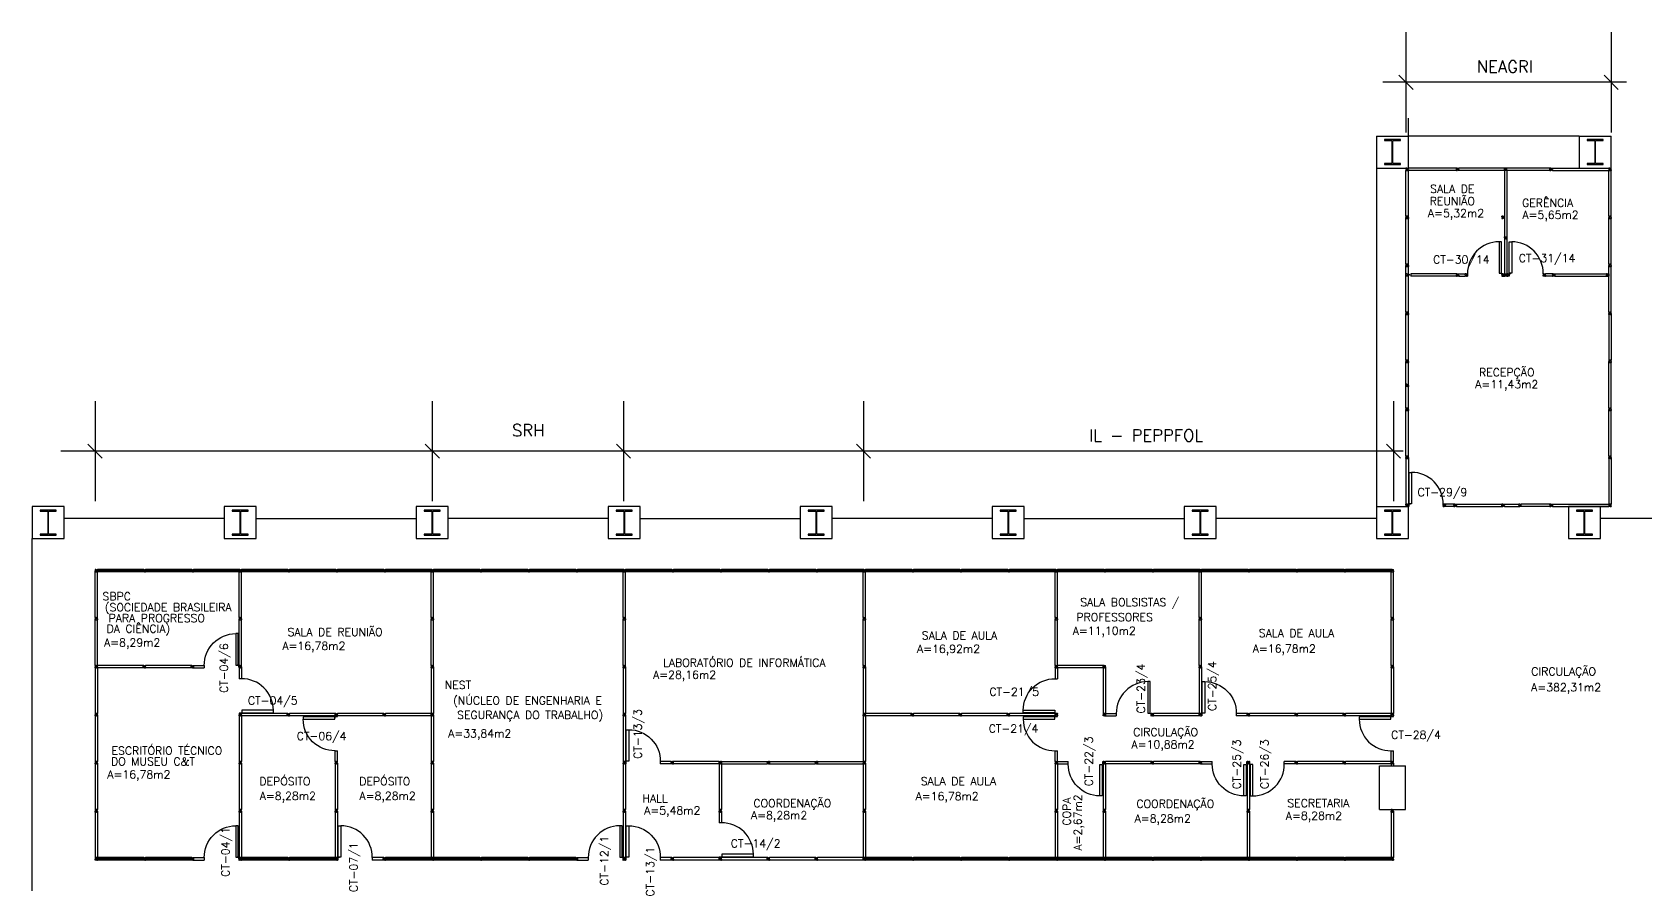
# Model space of a CAD drawing. Extents: x -34 to 79, y -30 to 41.
# Drawn here: x -33.97 to 6.37, y 19.79 to 41.16 of the extents above; entities that cross this region are included whole.
import ezdxf
from ezdxf.enums import TextEntityAlignment as Align

# ---------------------------------------------------------------- set-up
doc = ezdxf.new("R2010")
doc.units = 0
doc.header["$MEASUREMENT"] = 0
doc.layers.get('0').update_dxf_attribs({"color": 2, "linetype": 'CONTINUOUS'})
for name, color, linetype in [('2', 2, 'CONTINUOUS'), ('AREA', 2, 'CONTINUOUS'), ('DIV', 2, 'CONTINUOUS'), ('ENDEREÇO', 2, 'CONTINUOUS'), ('ESTR', 2, 'CONTINUOUS'), ('PROJ', 1, 'CONTINUOUS'), ('TEXTO', 2, 'CONTINUOUS')]:
    doc.layers.add(name, color=color, linetype=linetype)
doc.styles.add('UNB-100', font='simplex.shx', dxfattribs={"height": 0.2})

# ---------------------------------------------------------------- blocks, each defined once
blk = doc.blocks.new('DIV12')
for p, q in [((-0.0051, 0), (0.0051, 0)), ((0, -0.0051), (0, 0.0051)), ((0.0205, -0.004), (0.0205, 0.004)), ((0.0215, -0.004), (0.0215, 0.004)), ((0.0225, 0.006), (0.029, 0.006)), ((0.0225, 0.005), (0.028, 0.005)), ((0.029, 0.004), (0.029, -0.004)), ((0.03, 0.03), (0.03, -0.03)), ((0.03, 0.03), (1.17, 0.03)), ((0.03, 0.009), (0.03, 0.027)), ((0.03, 0.005), (0.03, -0.005)), ((1.17, 0.03), (1.17, -0.03)), ((1.17, 0.005), (1.17, -0.005)), ((1.1775, 0.006), (1.171, 0.006)), ((1.171, 0.004), (1.171, -0.004)), ((1.1775, 0.005), (1.172, 0.005)), ((1.1785, -0.004), (1.1785, 0.004)), ((1.1795, -0.004), (1.1795, 0.004)), ((1.2051, 0), (1.1949, 0)), ((1.1949, 0), (1.2051, 0)), ((1.2, -0.0051), (1.2, 0.0051)), ((0.0225, -0.005), (0.028, -0.005)), ((0.0225, -0.006), (0.029, -0.006)), ((0.03, -0.009), (0.03, -0.027)), ((0.03, -0.03), (0.03, -0.009)), ((0.03, -0.03), (1.17, -0.03)), ((1.1775, -0.006), (1.171, -0.006)), ((1.1775, -0.005), (1.172, -0.005))]:
    blk.add_line(p, q)
for centre, radius, start, end in [((0.0225, 0.004), 0.002, 90, 180), ((0.0225, 0.004), 0.001, 90, 180), ((0.028, 0.004), 0.001, 0, 90), ((0.029, 0.005), 0.001, 0, 90), ((1.171, 0.005), 0.001, 90, 180), ((1.172, 0.004), 0.001, 90, 180), ((1.1775, 0.004), 0.002, 360, 90), ((1.1775, 0.004), 0.001, 0, 90), ((0.0225, -0.004), 0.002, 180, 270), ((0.0225, -0.004), 0.001, 180, 270), ((0.028, -0.004), 0.001, 270, 0), ((0.029, -0.005), 0.001, 270, 0), ((1.171, -0.005), 0.001, 180, 270), ((1.172, -0.004), 0.001, 180, 270), ((1.1775, -0.004), 0.002, 270, 360), ((1.1775, -0.004), 0.001, 270, 0)]:
    blk.add_arc(centre, radius, start, end)
blk = doc.blocks.new('MTT')
for p, q in [((-0.008, 0.03), (-0.03, 0.03)), ((-0.03, 0.006), (-0.03, 0.03)), ((-0.0205, 0.006), (-0.03, 0.006)), ((-0.0205, 0.006), (-0.0205, -0.006)), ((-0.008, 0.02), (-0.008, 0.03)), ((0.008, 0.02), (-0.008, 0.02)), ((0.0051, 0), (-0.0051, 0)), ((0, 0.0051), (0, -0.0051)), ((0.008, 0.03), (0.008, 0.02)), ((0.008, 0.03), (0.03, 0.03)), ((0.0205, 0.006), (0.0205, -0.006)), ((0.0205, 0.006), (0.03, 0.006)), ((0.03, 0.03), (0.03, 0.006)), ((-0.03, -0.006), (-0.03, -0.03)), ((-0.0205, -0.006), (-0.03, -0.006)), ((-0.008, -0.03), (-0.03, -0.03)), ((0.008, -0.02), (-0.008, -0.02)), ((-0.008, -0.03), (-0.008, -0.02)), ((0.008, -0.03), (0.008, -0.02)), ((0.008, -0.03), (0.03, -0.03)), ((0.0205, -0.006), (0.03, -0.006)), ((0.03, -0.03), (0.03, -0.006))]:
    blk.add_line(p, q)
blk = doc.blocks.new('PD12')
for p, q in [((-0.05, 0.827), (-0.113, 0.827)), ((-0.113, 0.827), (-0.113, 0.04)), ((-0.05, 0.04), (-0.05, 0.827)), ((-1.205, 0), (-1.195, 0)), ((-1.2, -0.005), (-1.2, 0.005)), ((-1.17, 0.03), (-1.17, -0.03)), ((-1.17, 0.03), (-0.9, 0.03)), ((-1.17, 0.009), (-1.17, 0.027)), ((-0.9, 0.03), (-0.9, -0.03)), ((-0.113, 0.04), (-0.05, 0.04)), ((-0.04, 0.03), (-0.04, -0.03)), ((-0.04, 0.03), (-0.03, 0.03)), ((-0.03, 0.03), (-0.03, -0.03)), ((0.005, 0), (-0.005, 0)), ((-0.005, 0), (0.005, 0)), ((0, -0.005), (0, 0.005)), ((-1.17, -0.009), (-1.17, -0.027)), ((-1.17, -0.03), (-1.17, -0.009)), ((-1.17, -0.03), (-0.9, -0.03)), ((-0.04, -0.03), (-0.03, -0.03))]:
    blk.add_line(p, q)
blk.add_arc((-0.113, 0.04), 0.787, 90, 180.7004)
blk = doc.blocks.new('PE12')
for p, q in [((0.05, 0.827), (0.113, 0.827)), ((0.05, 0.04), (0.05, 0.827)), ((0.113, 0.827), (0.113, 0.04)), ((0.005, 0), (-0.005, 0)), ((-0.005, 0), (0.005, 0)), ((0, -0.005), (0, 0.005)), ((0.02, -0.004), (0.02, 0.004)), ((0.021, -0.004), (0.021, 0.004)), ((0.022, 0.006), (0.029, 0.006)), ((0.022, 0.005), (0.028, 0.005)), ((0.029, 0.004), (0.029, -0.004)), ((0.04, 0.03), (0.03, 0.03)), ((0.03, 0.03), (0.03, -0.03)), ((0.03, 0.005), (0.03, -0.005)), ((0.04, 0.035), (0.04, 0.009)), ((0.04, 0.03), (0.04, -0.03)), ((0.04, 0), (0.042, 0)), ((0.042, 0.031), (0.042, 0)), ((0.045, 0.04), (0.071, 0.04)), ((0.048, 0.038), (0.081, 0.038)), ((0.113, 0.04), (0.05, 0.04)), ((0.081, 0.04), (0.081, 0.038)), ((0.9, 0.03), (0.9, -0.03)), ((1.17, 0.03), (0.9, 0.03)), ((1.17, 0.03), (1.17, -0.03)), ((1.17, 0.009), (1.17, 0.027)), ((1.17, 0.005), (1.17, -0.005)), ((1.178, 0.006), (1.171, 0.006)), ((1.171, 0.004), (1.171, -0.004)), ((1.178, 0.005), (1.172, 0.005)), ((1.179, -0.004), (1.179, 0.004)), ((1.18, -0.004), (1.18, 0.004)), ((1.205, 0), (1.195, 0)), ((1.2, -0.005), (1.2, 0.005)), ((0.022, -0.005), (0.028, -0.005)), ((0.022, -0.006), (0.029, -0.006)), ((0.04, -0.03), (0.03, -0.03)), ((1.17, -0.03), (0.9, -0.03)), ((1.17, -0.03), (1.17, -0.009)), ((1.17, -0.009), (1.17, -0.027)), ((1.178, -0.006), (1.171, -0.006)), ((1.178, -0.005), (1.172, -0.005))]:
    blk.add_line(p, q)
blk.add_circle((0.045, 0.035), 0.00461)
for centre, radius, start, end in [((0.113, 0.04), 0.787, 359.2996, 90), ((0.022, 0.004), 0.002, 90, 180), ((0.022, 0.004), 0.001, 90, 180), ((0.028, 0.004), 0.001, 0, 90), ((0.029, 0.005), 0.001, 0, 90), ((1.171, 0.005), 0.001, 90, 180), ((1.172, 0.004), 0.001, 90, 180), ((1.178, 0.004), 0.002, 360, 90), ((1.178, 0.004), 0.001, 0, 90), ((0.022, -0.004), 0.002, 180, 270), ((0.022, -0.004), 0.001, 180, 270), ((0.028, -0.004), 0.001, 270, 0), ((0.029, -0.005), 0.001, 270, 0), ((1.171, -0.005), 0.001, 180, 270), ((1.172, -0.004), 0.001, 180, 270), ((1.178, -0.004), 0.002, 270, 360), ((1.178, -0.004), 0.001, 270, 0)]:
    blk.add_arc(centre, radius, start, end)

msp = doc.modelspace()

# ---------------------------------------------------------------- linework, layer by layer
at = {"linetype": 'ByBlock'}
for p, q in [((5.89, 39.912), (-0.206, 39.912)), ((0.301, 30.699), (-33.255, 30.699))]:
    msp.add_line(p, q, dxfattribs=at)
for p, q in [((1.634, 37.77), (0.434, 37.77)), ((1.634, 37.71), (0.434, 37.71)), ((1.634, 37.71), (1.634, 37.77)), ((1.634, 37.77), (1.634, 37.749)), ((1.634, 37.749), (1.634, 37.767)), ((1.634, 37.735), (1.634, 37.745)), ((1.634, 37.731), (1.634, 37.713)), ((1.642, 37.746), (1.635, 37.746)), ((1.635, 37.736), (1.635, 37.744)), ((1.642, 37.734), (1.635, 37.734)), ((1.642, 37.745), (1.636, 37.745)), ((1.642, 37.735), (1.636, 37.735)), ((1.643, 37.744), (1.643, 37.736)), ((1.644, 37.744), (1.644, 37.736)), ((1.669, 37.74), (1.659, 37.74)), ((1.659, 37.74), (1.669, 37.74)), ((1.669, 37.74), (1.659, 37.74)), ((1.664, 37.745), (1.664, 37.735)), ((1.664, 37.745), (1.664, 37.735)), ((1.685, 37.744), (1.685, 37.736)), ((1.686, 37.744), (1.686, 37.736)), ((1.687, 37.746), (1.693, 37.746)), ((1.687, 37.745), (1.692, 37.745)), ((1.687, 37.735), (1.692, 37.735)), ((1.687, 37.734), (1.693, 37.734)), ((1.693, 37.736), (1.693, 37.744)), ((1.694, 37.71), (1.694, 37.77)), ((2.834, 37.77), (1.694, 37.77)), ((1.694, 37.735), (1.694, 37.745)), ((2.834, 37.71), (1.694, 37.71)), ((2.834, 37.71), (2.834, 37.77)), ((2.834, 37.77), (2.834, 37.749)), ((2.834, 37.71), (2.834, 37.77)), ((3.974, 37.77), (2.834, 37.77)), ((2.834, 37.749), (2.834, 37.767)), ((2.834, 37.735), (2.834, 37.745)), ((2.834, 37.735), (2.834, 37.745)), ((2.834, 37.731), (2.834, 37.713)), ((3.974, 37.71), (2.834, 37.71)), ((2.842, 37.746), (2.835, 37.746)), ((2.835, 37.736), (2.835, 37.744)), ((2.842, 37.734), (2.835, 37.734)), ((2.842, 37.745), (2.836, 37.745)), ((2.842, 37.735), (2.836, 37.735)), ((2.843, 37.744), (2.843, 37.736)), ((2.844, 37.744), (2.844, 37.736)), ((2.869, 37.74), (2.859, 37.74)), ((2.864, 37.745), (2.864, 37.735)), ((3.974, 37.71), (3.974, 37.77)), ((3.974, 37.77), (3.974, 37.749)), ((3.974, 37.749), (3.974, 37.767)), ((3.974, 37.735), (3.974, 37.745)), ((3.974, 37.731), (3.974, 37.713)), ((3.982, 37.746), (3.975, 37.746)), ((3.975, 37.736), (3.975, 37.744)), ((3.982, 37.734), (3.975, 37.734)), ((3.982, 37.745), (3.976, 37.745)), ((3.982, 37.735), (3.976, 37.735)), ((3.983, 37.744), (3.983, 37.736)), ((3.984, 37.744), (3.984, 37.736)), ((4.009, 37.74), (3.999, 37.74)), ((4.004, 37.745), (4.004, 37.735)), ((4.034, 37.77), (5.444, 37.77)), ((4.034, 37.71), (5.444, 37.71)), ((5.444, 37.77), (5.444, 37.71)), ((5.444, 37.745), (5.444, 37.735)), ((5.452, 37.746), (5.445, 37.746)), ((5.445, 37.744), (5.445, 37.736)), ((5.452, 37.734), (5.445, 37.734)), ((5.452, 37.745), (5.446, 37.745)), ((5.452, 37.735), (5.446, 37.735)), ((5.453, 37.736), (5.453, 37.744)), ((5.454, 37.736), (5.454, 37.744)), ((5.479, 37.74), (5.469, 37.74)), ((5.469, 37.74), (5.479, 37.74)), ((5.474, 37.735), (5.474, 37.745)), ((4.059, 35.1), (4.069, 35.1)), ((4.064, 35.095), (4.064, 35.105)), ((4.085, 35.096), (4.085, 35.104)), ((4.086, 35.096), (4.086, 35.104)), ((4.087, 35.106), (4.093, 35.106)), ((4.087, 35.105), (4.092, 35.105)), ((4.087, 35.095), (4.092, 35.095)), ((4.087, 35.094), (4.093, 35.094)), ((4.093, 35.104), (4.093, 35.096)), ((4.094, 35.13), (4.094, 35.07)), ((4.094, 35.13), (5.444, 35.13)), ((4.094, 35.109), (4.094, 35.127)), ((4.094, 35.105), (4.094, 35.095)), ((4.094, 35.091), (4.094, 35.073)), ((4.094, 35.07), (4.094, 35.091)), ((5.444, 35.13), (5.444, 35.07)), ((5.444, 35.105), (5.444, 35.095)), ((4.094, 35.07), (5.444, 35.07)), ((0.374, 29.31), (0.398, 29.31)), ((0.398, 29.32), (0.398, 29.31)), ((0.41, 29.32), (0.398, 29.32)), ((0.41, 29.32), (0.41, 29.31)), ((0.434, 29.31), (0.41, 29.31)), ((3.999, 29.34), (4.009, 29.34)), ((4.004, 29.335), (4.004, 29.345)), ((4.025, 29.336), (4.025, 29.344)), ((4.026, 29.336), (4.026, 29.344)), ((4.027, 29.346), (4.033, 29.346)), ((4.027, 29.345), (4.032, 29.345)), ((4.027, 29.335), (4.032, 29.335)), ((4.027, 29.334), (4.033, 29.334)), ((4.033, 29.344), (4.033, 29.336)), ((4.034, 29.37), (4.034, 29.31)), ((4.034, 29.37), (5.444, 29.37)), ((4.034, 29.349), (4.034, 29.367)), ((4.034, 29.345), (4.034, 29.335)), ((4.034, 29.331), (4.034, 29.313)), ((4.034, 29.31), (4.034, 29.331)), ((4.034, 29.31), (5.444, 29.31))]:
    msp.add_line(p, q)
for centre, radius, start, end in [((1.635, 37.745), 0.001, 90, 180), ((1.635, 37.735), 0.001, 180, 270), ((1.636, 37.744), 0.001, 90, 180), ((1.636, 37.736), 0.001, 180, 270), ((1.642, 37.744), 0.002, 0, 90), ((1.642, 37.744), 0.001, 0, 90), ((1.642, 37.736), 0.001, 270, 0), ((1.642, 37.736), 0.002, 270, 0), ((1.687, 37.744), 0.002, 90, 180), ((1.687, 37.736), 0.002, 180, 270), ((1.687, 37.744), 0.001, 90, 180), ((1.687, 37.736), 0.001, 180, 270), ((1.692, 37.744), 0.001, 360, 90), ((1.692, 37.736), 0.001, 270, 360), ((1.693, 37.745), 0.001, 360, 90), ((1.693, 37.735), 0.001, 270, 360), ((2.835, 37.745), 0.001, 90, 180), ((2.835, 37.735), 0.001, 180, 270), ((2.836, 37.744), 0.001, 90, 180), ((2.836, 37.736), 0.001, 180, 270), ((2.842, 37.744), 0.002, 0, 90), ((2.842, 37.744), 0.001, 0, 90), ((2.842, 37.736), 0.001, 270, 0), ((2.842, 37.736), 0.002, 270, 0), ((3.975, 37.745), 0.001, 90, 180), ((3.975, 37.735), 0.001, 180, 270), ((3.976, 37.744), 0.001, 90, 180), ((3.976, 37.736), 0.001, 180, 270), ((3.982, 37.744), 0.002, 0, 90), ((3.982, 37.744), 0.001, 0, 90), ((3.982, 37.736), 0.001, 270, 0), ((3.982, 37.736), 0.002, 270, 0), ((5.445, 37.745), 0.001, 90, 180), ((5.445, 37.735), 0.001, 180, 270), ((5.446, 37.744), 0.001, 90, 180), ((5.446, 37.736), 0.001, 180, 270), ((5.452, 37.744), 0.002, 360, 90), ((5.452, 37.744), 0.001, 0, 90), ((5.452, 37.736), 0.002, 270, 360), ((5.452, 37.736), 0.001, 270, 0), ((4.087, 35.104), 0.002, 90, 180), ((4.087, 35.096), 0.002, 180, 270), ((4.087, 35.104), 0.001, 90, 180), ((4.087, 35.096), 0.001, 180, 270), ((4.092, 35.104), 0.001, 0, 90), ((4.092, 35.096), 0.001, 270, 0), ((4.093, 35.105), 0.001, 0, 90), ((4.093, 35.095), 0.001, 270, 0), ((4.027, 29.344), 0.002, 90, 180), ((4.027, 29.336), 0.002, 180, 270), ((4.027, 29.344), 0.001, 90, 180), ((4.027, 29.336), 0.001, 180, 270), ((4.032, 29.344), 0.001, 0, 90), ((4.032, 29.336), 0.001, 270, 0), ((4.033, 29.345), 0.001, 0, 90), ((4.033, 29.335), 0.001, 270, 0)]:
    msp.add_arc(centre, radius, start, end)
at = {"layer": '2'}
for p, q in [((0.434, 37.77), (0.434, 39.015)), ((-32.336, 27.72), (-31.196, 27.72)), ((-32.336, 27.7), (-31.196, 27.7)), ((-31.136, 27.72), (-29.996, 27.72)), ((-31.136, 27.7), (-29.996, 27.7)), ((-29.936, 27.72), (-28.796, 27.72)), ((-29.936, 27.7), (-28.796, 27.7)), ((-28.736, 27.72), (-27.596, 27.72)), ((-28.736, 27.7), (-27.596, 27.7)), ((-27.536, 27.72), (-26.396, 27.72)), ((-27.536, 27.7), (-26.396, 27.7)), ((-26.336, 27.72), (-25.196, 27.72)), ((-26.336, 27.7), (-25.196, 27.7)), ((-25.136, 27.72), (-23.996, 27.72)), ((-25.136, 27.7), (-23.996, 27.7)), ((-23.936, 27.72), (-22.796, 27.72)), ((-23.936, 27.7), (-22.796, 27.7)), ((-22.736, 27.72), (-21.596, 27.72)), ((-22.736, 27.7), (-21.596, 27.7)), ((-21.536, 27.72), (-20.396, 27.72)), ((-21.536, 27.7), (-20.396, 27.7)), ((-20.336, 27.72), (-19.196, 27.72)), ((-20.336, 27.7), (-19.196, 27.7)), ((-19.136, 27.72), (-17.996, 27.72)), ((-19.136, 27.72), (-17.996, 27.72)), ((-19.136, 27.7), (-17.996, 27.7)), ((-19.136, 27.7), (-17.996, 27.7)), ((-17.936, 27.72), (-16.796, 27.72)), ((-17.936, 27.72), (-16.796, 27.72)), ((-17.936, 27.7), (-16.796, 27.7)), ((-17.936, 27.7), (-16.796, 27.7)), ((-16.736, 27.72), (-15.596, 27.72)), ((-16.736, 27.72), (-15.596, 27.72)), ((-16.736, 27.7), (-15.596, 27.7)), ((-16.736, 27.7), (-15.596, 27.7)), ((-15.536, 27.72), (-14.396, 27.72)), ((-15.536, 27.72), (-14.396, 27.72)), ((-15.536, 27.7), (-14.396, 27.7)), ((-15.536, 27.7), (-14.396, 27.7)), ((-14.336, 27.72), (-13.196, 27.72)), ((-14.336, 27.72), (-13.196, 27.72)), ((-14.336, 27.7), (-13.196, 27.7)), ((-14.336, 27.7), (-13.196, 27.7)), ((-13.136, 27.72), (-11.996, 27.72)), ((-13.136, 27.7), (-11.996, 27.7)), ((-11.936, 27.72), (-10.796, 27.72)), ((-11.936, 27.7), (-10.796, 27.7)), ((-10.736, 27.72), (-9.596, 27.72)), ((-10.736, 27.7), (-9.596, 27.7)), ((-9.536, 27.72), (-8.396, 27.72)), ((-9.536, 27.7), (-8.396, 27.7)), ((-8.336, 27.72), (-7.196, 27.72)), ((-8.336, 27.7), (-7.196, 27.7)), ((-7.136, 27.72), (-5.996, 27.72)), ((-7.136, 27.7), (-5.996, 27.7)), ((-5.936, 27.72), (-4.796, 27.72)), ((-5.936, 27.7), (-4.796, 27.7)), ((-4.736, 27.72), (-3.596, 27.72)), ((-4.736, 27.7), (-3.596, 27.7)), ((-3.536, 27.72), (-2.396, 27.72)), ((-3.536, 27.7), (-2.396, 27.7)), ((-2.336, 27.72), (-1.196, 27.72)), ((-2.336, 27.7), (-1.196, 27.7)), ((-1.136, 27.72), (0.004, 27.72)), ((-1.136, 27.7), (0.004, 27.7)), ((-0.286, 21.74), (-0.286, 22.837)), ((-0.286, 22.837), (0.364, 22.837)), ((0.004, 22.88), (0.004, 22.837)), ((0.064, 22.88), (0.064, 22.837)), ((0.364, 21.74), (0.364, 22.837)), ((-0.286, 21.74), (0.364, 21.74)), ((-31.196, 20.52), (-32.336, 20.52)), ((-31.196, 20.5), (-32.336, 20.5)), ((-29.996, 20.52), (-31.136, 20.52)), ((-29.996, 20.5), (-31.136, 20.5)), ((-27.596, 20.52), (-28.736, 20.52)), ((-27.596, 20.5), (-28.736, 20.5)), ((-26.396, 20.52), (-27.536, 20.52)), ((-26.396, 20.5), (-27.536, 20.5)), ((-23.996, 20.52), (-25.136, 20.52)), ((-23.996, 20.5), (-25.136, 20.5)), ((-22.796, 20.52), (-23.936, 20.52)), ((-22.796, 20.5), (-23.936, 20.5)), ((-21.596, 20.52), (-22.736, 20.52)), ((-21.596, 20.5), (-22.736, 20.5)), ((-20.396, 20.52), (-21.536, 20.52)), ((-20.396, 20.5), (-21.536, 20.5)), ((-11.996, 20.52), (-13.136, 20.52)), ((-11.996, 20.5), (-13.136, 20.5)), ((-10.796, 20.52), (-11.936, 20.52)), ((-10.796, 20.5), (-11.936, 20.5)), ((-9.596, 20.52), (-10.736, 20.52)), ((-9.596, 20.5), (-10.736, 20.5)), ((-8.396, 20.52), (-9.536, 20.52)), ((-8.396, 20.5), (-9.536, 20.5)), ((-7.196, 20.52), (-8.336, 20.52)), ((-7.196, 20.5), (-8.336, 20.5)), ((-5.996, 20.52), (-7.136, 20.52)), ((-5.996, 20.5), (-7.136, 20.5)), ((-4.796, 20.52), (-5.936, 20.52)), ((-4.796, 20.5), (-5.936, 20.5)), ((-3.596, 20.52), (-4.736, 20.52)), ((-3.596, 20.5), (-4.736, 20.5)), ((-2.396, 20.52), (-3.536, 20.52)), ((-2.396, 20.5), (-3.536, 20.5)), ((-1.196, 20.52), (-2.336, 20.52)), ((-1.196, 20.5), (-2.336, 20.5)), ((0.004, 20.52), (-1.136, 20.52)), ((0.004, 20.5), (-1.136, 20.5))]:
    msp.add_line(p, q, dxfattribs=at)
at = {"layer": 'DIV'}
for p, q in [((0.374, 41.162), (0.374, 38.662)), ((5.504, 41.162), (5.504, 38.662)), ((2.834, 37.71), (2.834, 36.05)), ((2.894, 37.71), (2.894, 36.05)), ((2.834, 36.78), (2.834, 35.12)), ((2.894, 36.78), (2.894, 35.12)), ((2.701, 35.927), (2.701, 35.14)), ((2.764, 35.927), (2.701, 35.927)), ((2.764, 35.14), (2.764, 35.927)), ((2.956, 35.927), (3.019, 35.927)), ((2.956, 35.14), (2.956, 35.927)), ((3.019, 35.927), (3.019, 35.14)), ((1.694, 35.13), (1.854, 35.13)), ((1.914, 35.13), (1.914, 35.07)), ((2.701, 35.14), (2.764, 35.14)), ((2.733, 35.14), (2.733, 35.138)), ((2.766, 35.138), (2.733, 35.138)), ((2.769, 35.14), (2.744, 35.14)), ((2.772, 35.131), (2.772, 35.1)), ((3.019, 35.14), (2.956, 35.14)), ((2.956, 35.131), (2.956, 35.1)), ((2.963, 35.138), (2.987, 35.138)), ((2.963, 35.136), (2.996, 35.136)), ((2.987, 35.14), (2.987, 35.138)), ((2.996, 35.14), (2.996, 35.136)), ((3.806, 35.13), (3.806, 35.07)), ((4.034, 35.13), (3.866, 35.13)), ((1.694, 35.07), (1.854, 35.07)), ((2.774, 35.07), (2.772, 35.07)), ((2.774, 35.07), (2.834, 35.07)), ((4.034, 35.07), (3.866, 35.07)), ((-32.396, 31.949), (-32.396, 29.449)), ((-23.966, 31.949), (-23.966, 29.449)), ((-19.188, 31.949), (-19.188, 29.449)), ((-13.188, 31.949), (-13.188, 29.449)), ((0.064, 31.949), (0.064, 29.449)), ((0.434, 30.51), (0.374, 30.51)), ((0.374, 30.51), (0.374, 29.37)), ((0.374, 30.51), (0.395, 30.51)), ((0.395, 30.51), (0.377, 30.51)), ((0.398, 30.518), (0.398, 30.511)), ((0.399, 30.54), (0.409, 30.54)), ((0.399, 30.518), (0.399, 30.512)), ((0.409, 30.51), (0.399, 30.51)), ((0.4, 30.52), (0.408, 30.52)), ((0.4, 30.519), (0.408, 30.519)), ((0.408, 30.511), (0.4, 30.511)), ((0.404, 30.545), (0.404, 30.535)), ((0.409, 30.518), (0.409, 30.512)), ((0.41, 30.518), (0.41, 30.511)), ((0.413, 30.51), (0.431, 30.51)), ((0.434, 30.51), (0.434, 29.37)), ((0.374, 29.348), (0.374, 29.37)), ((0.398, 29.37), (0.374, 29.37)), ((0.374, 29.348), (0.384, 29.348)), ((0.374, 29.332), (0.374, 29.31)), ((0.374, 29.332), (0.384, 29.332)), ((0.384, 29.332), (0.384, 29.348)), ((0.398, 29.361), (0.398, 29.37)), ((0.398, 29.363), (0.398, 29.369)), ((0.41, 29.361), (0.398, 29.361)), ((0.409, 29.37), (0.399, 29.37)), ((0.399, 29.363), (0.399, 29.368)), ((0.409, 29.34), (0.399, 29.34)), ((0.399, 29.34), (0.409, 29.34)), ((0.408, 29.369), (0.4, 29.369)), ((0.4, 29.362), (0.408, 29.362)), ((0.4, 29.361), (0.408, 29.361)), ((0.404, 29.335), (0.404, 29.345)), ((0.404, 29.335), (0.404, 29.345)), ((0.404, 29.345), (0.404, 29.335)), ((0.409, 29.363), (0.409, 29.368)), ((0.41, 29.361), (0.41, 29.37)), ((0.41, 29.37), (0.434, 29.37)), ((0.41, 29.363), (0.41, 29.369)), ((0.424, 29.332), (0.424, 29.348)), ((0.424, 29.348), (0.434, 29.348)), ((0.434, 29.332), (0.424, 29.332)), ((0.434, 29.348), (0.434, 29.37)), ((0.434, 29.332), (0.434, 29.31)), ((1.304, 29.349), (1.304, 29.367)), ((1.304, 29.331), (1.304, 29.313)), ((1.304, 29.31), (1.304, 29.331)), ((1.339, 29.34), (1.329, 29.34)), ((1.329, 29.34), (1.339, 29.34)), ((1.334, 29.335), (1.334, 29.345)), ((1.334, 29.345), (1.334, 29.335)), ((1.355, 29.344), (1.355, 29.336)), ((1.356, 29.344), (1.356, 29.336)), ((1.357, 29.346), (1.363, 29.346)), ((1.357, 29.345), (1.362, 29.345)), ((1.357, 29.335), (1.362, 29.335)), ((1.357, 29.334), (1.363, 29.334)), ((1.363, 29.336), (1.363, 29.344)), ((1.364, 29.31), (1.364, 29.37)), ((1.364, 29.37), (1.364, 29.349)), ((1.364, 29.349), (1.364, 29.367)), ((1.364, 29.335), (1.364, 29.345)), ((1.364, 29.331), (1.364, 29.313)), ((2.834, 29.37), (3.194, 29.37)), ((2.834, 29.31), (3.194, 29.31)), ((3.244, 29.344), (3.244, 29.336)), ((3.245, 29.344), (3.245, 29.336)), ((3.246, 29.346), (3.253, 29.346)), ((3.246, 29.345), (3.252, 29.345)), ((3.246, 29.335), (3.252, 29.335)), ((3.246, 29.334), (3.253, 29.334)), ((3.253, 29.336), (3.253, 29.344)), ((3.254, 29.31), (3.254, 29.37)), ((3.974, 29.37), (3.254, 29.37)), ((3.254, 29.335), (3.254, 29.345)), ((3.974, 29.31), (3.254, 29.31))]:
    msp.add_line(p, q, dxfattribs=at)
for centre in [(2.77, 35.135), (2.959, 35.135)]:
    msp.add_circle(centre, 0.00461, dxfattribs=at)
for centre, radius, start, end in [((2.701, 35.14), 0.787, 90, 180.7004), ((3.019, 35.14), 0.787, 359.2996, 90), ((0.4, 30.518), 0.002, 90, 180), ((0.399, 30.511), 0.001, 180, 270), ((0.4, 30.518), 0.001, 90, 180), ((0.4, 30.512), 0.001, 180, 270), ((0.408, 30.518), 0.002, 0, 90), ((0.408, 30.518), 0.001, 360, 90), ((0.408, 30.512), 0.001, 270, 360), ((0.409, 30.511), 0.001, 270, 360), ((0.399, 29.369), 0.001, 90, 180), ((0.4, 29.363), 0.002, 180, 270), ((0.4, 29.368), 0.001, 90, 180), ((0.4, 29.363), 0.001, 180, 270), ((0.408, 29.368), 0.001, 0, 90), ((0.408, 29.363), 0.002, 270, 0), ((0.408, 29.363), 0.001, 270, 0), ((0.409, 29.369), 0.001, 0, 90), ((1.357, 29.344), 0.002, 90, 180), ((1.357, 29.336), 0.002, 180, 270), ((1.357, 29.344), 0.001, 90, 180), ((1.357, 29.336), 0.001, 180, 270), ((1.362, 29.344), 0.001, 360, 90), ((1.362, 29.336), 0.001, 270, 360), ((1.363, 29.345), 0.001, 360, 90), ((1.363, 29.335), 0.001, 270, 360), ((3.246, 29.344), 0.002, 90, 180), ((3.246, 29.336), 0.002, 180, 270), ((3.246, 29.344), 0.001, 90, 180), ((3.246, 29.336), 0.001, 180, 270), ((3.252, 29.344), 0.001, 360, 90), ((3.252, 29.336), 0.001, 270, 360), ((3.253, 29.345), 0.001, 360, 90), ((3.253, 29.335), 0.001, 270, 360)]:
    msp.add_arc(centre, radius, start, end, dxfattribs=at)
at = {"layer": 'ESTR'}
for points in [[(-0.166, 38.46), (0.024, 38.46), (0.024, 37.88), (-0.166, 37.88), (-0.166, 37.86), (0.234, 37.86), (0.234, 37.88), (0.044, 37.88), (0.044, 38.46), (0.234, 38.46), (0.234, 38.48), (-0.166, 38.48)], [(4.904, 38.46), (5.094, 38.46), (5.094, 37.88), (4.904, 37.88), (4.904, 37.86), (5.304, 37.86), (5.304, 37.88), (5.114, 37.88), (5.114, 38.46), (5.304, 38.46), (5.304, 38.48), (4.904, 38.48)], [(-33.766, 29.2), (-33.576, 29.2), (-33.576, 28.62), (-33.766, 28.62), (-33.766, 28.6), (-33.366, 28.6), (-33.366, 28.62), (-33.556, 28.62), (-33.556, 29.2), (-33.366, 29.2), (-33.366, 29.22), (-33.766, 29.22)], [(-28.966, 29.2), (-28.776, 29.2), (-28.776, 28.62), (-28.966, 28.62), (-28.966, 28.6), (-28.566, 28.6), (-28.566, 28.62), (-28.756, 28.62), (-28.756, 29.2), (-28.566, 29.2), (-28.566, 29.22), (-28.966, 29.22)], [(-24.166, 29.2), (-23.976, 29.2), (-23.976, 28.62), (-24.166, 28.62), (-24.166, 28.6), (-23.766, 28.6), (-23.766, 28.62), (-23.956, 28.62), (-23.956, 29.2), (-23.766, 29.2), (-23.766, 29.22), (-24.166, 29.22)], [(-19.366, 29.2), (-19.176, 29.2), (-19.176, 28.62), (-19.366, 28.62), (-19.366, 28.6), (-18.966, 28.6), (-18.966, 28.62), (-19.156, 28.62), (-19.156, 29.2), (-18.966, 29.2), (-18.966, 29.22), (-19.366, 29.22)], [(-14.566, 29.2), (-14.376, 29.2), (-14.376, 28.62), (-14.566, 28.62), (-14.566, 28.6), (-14.166, 28.6), (-14.166, 28.62), (-14.356, 28.62), (-14.356, 29.2), (-14.166, 29.2), (-14.166, 29.22), (-14.566, 29.22)], [(-9.766, 29.2), (-9.576, 29.2), (-9.576, 28.62), (-9.766, 28.62), (-9.766, 28.6), (-9.366, 28.6), (-9.366, 28.62), (-9.556, 28.62), (-9.556, 29.2), (-9.366, 29.2), (-9.366, 29.22), (-9.766, 29.22)], [(-4.966, 29.2), (-4.776, 29.2), (-4.776, 28.62), (-4.966, 28.62), (-4.966, 28.6), (-4.566, 28.6), (-4.566, 28.62), (-4.756, 28.62), (-4.756, 29.2), (-4.566, 29.2), (-4.566, 29.22), (-4.966, 29.22)], [(-0.166, 29.2), (0.024, 29.2), (0.024, 28.62), (-0.166, 28.62), (-0.166, 28.6), (0.234, 28.6), (0.234, 28.62), (0.044, 28.62), (0.044, 29.2), (0.234, 29.2), (0.234, 29.22), (-0.166, 29.22)], [(4.634, 29.2), (4.824, 29.2), (4.824, 28.62), (4.634, 28.62), (4.634, 28.6), (5.034, 28.6), (5.034, 28.62), (4.844, 28.62), (4.844, 29.2), (5.034, 29.2), (5.034, 29.22), (4.634, 29.22)]]:
    msp.add_lwpolyline(points, close=True, dxfattribs=at)
at = {"layer": 'PROJ'}
for p, q in [((-0.366, 38.57), (-0.366, 37.77)), ((-0.366, 38.57), (0.434, 38.57)), ((0.434, 37.77), (0.434, 38.57)), ((4.704, 38.57), (0.434, 38.57)), ((4.704, 38.57), (4.704, 37.77)), ((4.704, 38.57), (5.504, 38.57)), ((5.504, 37.77), (5.504, 38.57)), ((-0.366, 37.77), (0.434, 37.77)), ((-0.366, 37.77), (-0.366, 29.31)), ((4.704, 37.77), (5.504, 37.77)), ((-33.166, 29.31), (-33.966, 29.31)), ((-33.966, 29.31), (-33.966, 28.51)), ((-33.166, 28.51), (-33.166, 29.31)), ((-28.366, 29.31), (-29.166, 29.31)), ((-29.166, 29.31), (-29.166, 28.51)), ((-28.366, 28.51), (-28.366, 29.31)), ((-24.366, 29.31), (-24.366, 28.51)), ((-23.566, 29.31), (-24.366, 29.31)), ((-23.566, 28.51), (-23.566, 29.31)), ((-19.566, 29.31), (-19.566, 28.51)), ((-18.766, 29.31), (-19.566, 29.31)), ((-18.766, 28.51), (-18.766, 29.31)), ((-14.766, 29.31), (-14.766, 28.51)), ((-13.966, 29.31), (-14.766, 29.31)), ((-13.966, 28.51), (-13.966, 29.31)), ((-9.966, 29.31), (-9.966, 28.51)), ((-9.166, 29.31), (-9.966, 29.31)), ((-9.166, 28.51), (-9.166, 29.31)), ((-5.166, 29.31), (-5.166, 28.51)), ((-4.366, 29.31), (-5.166, 29.31)), ((-4.366, 28.51), (-4.366, 29.31)), ((-0.366, 29.31), (-0.366, 28.51)), ((-0.366, 29.31), (0.434, 29.31)), ((0.434, 28.51), (0.434, 29.31)), ((5.444, 29.31), (4.434, 29.31)), ((4.434, 29.31), (4.434, 28.51)), ((5.444, 29.31), (4.434, 29.31)), ((5.234, 28.51), (5.234, 29.31)), ((-29.166, 29.01), (-33.166, 29.01)), ((-28.366, 29.01), (-24.366, 29.01)), ((-19.566, 29.01), (-23.566, 29.01)), ((-18.766, 29.01), (-14.766, 29.01)), ((-9.966, 29.01), (-13.966, 29.01)), ((-9.166, 29.01), (-5.166, 29.01)), ((-0.366, 29.01), (-4.366, 29.01)), ((9.234, 29.01), (5.234, 29.01)), ((-33.966, 28.51), (-33.166, 28.51)), ((-33.966, 19.71), (-33.966, 28.51)), ((-29.166, 28.51), (-28.366, 28.51)), ((-24.366, 28.51), (-23.566, 28.51)), ((-19.566, 28.51), (-18.766, 28.51)), ((-14.766, 28.51), (-13.966, 28.51)), ((-9.966, 28.51), (-9.166, 28.51)), ((-5.166, 28.51), (-4.366, 28.51)), ((-0.366, 28.51), (0.434, 28.51)), ((4.434, 28.51), (5.234, 28.51))]:
    msp.add_line(p, q, dxfattribs=at)
at = {"layer": 'TEXTO'}
for p, q in [((0.197, 40.088), (0.551, 39.734)), ((5.327, 40.088), (5.681, 39.734)), ((-32.573, 30.875), (-32.219, 30.522)), ((-24.143, 30.875), (-23.789, 30.522)), ((-19.365, 30.875), (-19.012, 30.522)), ((-13.365, 30.875), (-13.012, 30.522)), ((-0.113, 30.875), (0.241, 30.522))]:
    msp.add_line(p, q, dxfattribs=at)

# ---------------------------------------------------------------- block references
at = {"layer": 'DIV'}
for name, p, rotation in [('MTT', (0.404, 37.74), 270), ('DIV12', (0.404, 36.54), 90), ('MTT', (1.664, 37.74), 270), ('MTT', (2.864, 37.74), 270), ('MTT', (4.004, 37.74), 270), ('MTT', (5.474, 37.74), 270), ('DIV12', (5.474, 36.54), 90), ('MTT', (0.404, 36.54), 180), ('DIV12', (0.404, 35.34), 90), ('MTT', (2.804, 36.54), 270), ('MTT', (5.474, 36.54), 180), ('DIV12', (5.474, 35.34), 90), ('MTT', (2.864, 36.02), 270), ('MTT', (0.404, 35.34), 180), ('DIV12', (0.404, 34.14), 90), ('MTT', (2.804, 35.1), 270), ('MTT', (2.864, 35.1), 270), ('MTT', (2.924, 35.1), 270), ('MTT', (3.836, 35.1), 180), ('MTT', (4.064, 35.1), 270), ('MTT', (5.414, 35.1), 180), ('MTT', (5.474, 35.34), 180), ('DIV12', (5.474, 34.14), 90), ('MTT', (0.404, 34.14), 180), ('DIV12', (0.404, 32.94), 90), ('MTT', (5.474, 34.14), 180), ('DIV12', (5.474, 34.14), 270), ('MTT', (0.404, 32.94), 180), ('DIV12', (0.404, 31.74), 90), ('MTT', (5.474, 32.94), 180), ('DIV12', (5.474, 31.74), 90), ('MTT', (0.404, 32.34), 180), ('MTT', (0.404, 31.74), 180), ('DIV12', (0.404, 30.54), 90), ('MTT', (5.474, 31.74), 180), ('DIV12', (5.474, 30.54), 90), ('MTT', (0.404, 30.54), 180), ('MTT', (0.404, 30.54), 180), ('MTT', (5.474, 30.54), 180), ('DIV12', (5.474, 30.54), 270), ('MTT', (1.604, 29.34), 270), ('MTT', (2.804, 29.34), 270), ('MTT', (3.224, 29.34), 270), ('MTT', (4.004, 29.34), 270), ('MTT', (5.474, 29.34), 180), ('MTT', (-32.366, 27.71), 180), ('DIV12', (-32.366, 26.51), 90), ('DIV12', (-31.166, 27.71), 180), ('MTT', (-31.166, 27.71), 180), ('DIV12', (-29.966, 27.71), 180), ('MTT', (-29.966, 27.71), 180), ('DIV12', (-28.766, 27.71), 180), ('MTT', (-28.766, 27.71), 180), ('DIV12', (-28.766, 26.51), 90), ('DIV12', (-27.566, 27.71), 180), ('MTT', (-27.566, 27.71), 180), ('DIV12', (-26.366, 27.71), 180), ('MTT', (-26.366, 27.71), 180), ('DIV12', (-25.166, 27.71), 180), ('MTT', (-25.166, 27.71), 180), ('DIV12', (-23.966, 27.71), 180), ('MTT', (-23.966, 27.71), 180), ('DIV12', (-23.966, 26.51), 90), ('DIV12', (-22.766, 27.71), 180), ('MTT', (-22.766, 27.71), 180), ('DIV12', (-21.566, 27.71), 180), ('MTT', (-21.566, 27.71), 180), ('DIV12', (-20.366, 27.71), 180), ('MTT', (-20.366, 27.71), 180), ('DIV12', (-19.166, 27.71), 180), ('MTT', (-19.166, 27.71), 180), ('MTT', (-19.166, 27.71), 180), ('DIV12', (-19.166, 26.51), 90), ('DIV12', (-17.966, 27.71), 180), ('DIV12', (-17.966, 27.71), 180), ('MTT', (-17.966, 27.71), 180), ('MTT', (-17.966, 27.71), 180), ('DIV12', (-16.766, 27.71), 180), ('DIV12', (-16.766, 27.71), 180), ('MTT', (-16.766, 27.71), 180), ('MTT', (-16.766, 27.71), 180), ('DIV12', (-15.566, 27.71), 180), ('DIV12', (-15.566, 27.71), 180), ('MTT', (-15.566, 27.71), 180), ('MTT', (-15.566, 27.71), 180), ('DIV12', (-14.366, 27.71), 180), ('DIV12', (-14.366, 27.71), 180), ('MTT', (-14.366, 27.71), 180), ('MTT', (-14.366, 27.71), 180), ('DIV12', (-13.166, 27.71), 180), ('DIV12', (-13.166, 27.71), 180), ('MTT', (-13.166, 27.71), 180), ('DIV12', (-13.166, 26.51), 90), ('DIV12', (-11.966, 27.71), 180), ('MTT', (-11.966, 27.71), 180), ('DIV12', (-10.766, 27.71), 180), ('MTT', (-10.766, 27.71), 180), ('DIV12', (-9.566, 27.71), 180), ('MTT', (-9.566, 27.71), 180), ('DIV12', (-8.366, 27.71), 180), ('MTT', (-8.366, 27.71), 180), ('DIV12', (-8.366, 26.51), 90), ('DIV12', (-7.166, 27.71), 180), ('MTT', (-7.166, 27.71), 180), ('DIV12', (-5.966, 27.71), 180), ('MTT', (-5.966, 27.71), 180), ('DIV12', (-4.766, 27.71), 180), ('MTT', (-4.766, 27.71), 180), ('DIV12', (-4.766, 26.51), 90), ('DIV12', (-3.566, 27.71), 180), ('MTT', (-3.566, 27.71), 180), ('DIV12', (-2.366, 27.71), 180), ('MTT', (-2.366, 27.71), 180), ('DIV12', (-1.166, 27.71), 180), ('MTT', (-1.166, 27.71), 180), ('DIV12', (0.034, 27.71), 180), ('MTT', (0.034, 27.71), 180), ('DIV12', (0.034, 26.51), 90), ('MTT', (-32.366, 26.51), 180), ('DIV12', (-32.366, 25.31), 90), ('MTT', (-28.766, 26.51), 180), ('DIV12', (-28.766, 25.31), 90), ('MTT', (-23.966, 26.51), 180), ('DIV12', (-23.966, 25.31), 90), ('MTT', (-19.166, 26.51), 180), ('DIV12', (-19.166, 25.31), 90), ('MTT', (-13.166, 26.51), 180), ('DIV12', (-13.166, 25.31), 90), ('MTT', (-8.366, 26.51), 180), ('DIV12', (-8.366, 25.31), 90), ('MTT', (-4.766, 26.51), 180), ('DIV12', (-4.766, 25.31), 90), ('MTT', (0.034, 26.51), 180), ('DIV12', (0.034, 25.31), 90), ('MTT', (-32.366, 25.31), 180), ('DIV12', (-32.366, 25.31), 270), ('DIV12', (-31.166, 25.31), 180), ('MTT', (-31.166, 25.31), 180), ('DIV12', (-29.966, 25.31), 180), ('MTT', (-29.966, 25.31), 180), ('MTT', (-28.766, 25.31), 180), ('PD12', (-28.766, 24.11), 270), ('MTT', (-23.966, 25.31), 180), ('DIV12', (-23.966, 25.31), 270), ('MTT', (-19.166, 25.31), 180), ('DIV12', (-19.166, 25.31), 270), ('MTT', (-13.166, 25.31), 180), ('DIV12', (-13.166, 25.31), 270), ('MTT', (-8.366, 25.31), 180), ('DIV12', (-7.166, 25.31), 180), ('MTT', (-7.166, 25.31), 180), ('DIV12', (-7.166, 25.31), 270), ('MTT', (-4.766, 25.31), 180), ('DIV12', (-4.766, 25.31), 270), ('MTT', (0.034, 25.31), 180), ('DIV12', (0.034, 25.31), 270), ('MTT', (-32.366, 24.11), 180), ('DIV12', (-32.366, 24.11), 270), ('MTT', (-28.766, 24.11), 180), ('DIV12', (-28.766, 24.11), 270), ('DIV12', (-27.566, 24.11), 180), ('MTT', (-27.566, 24.11), 180), ('DIV12', (-26.366, 24.11), 180), ('MTT', (-26.366, 24.11), 180), ('DIV12', (-25.166, 24.11), 180), ('MTT', (-25.166, 24.11), 180), ('DIV12', (-23.966, 24.11), 180), ('MTT', (-23.966, 24.11), 180), ('DIV12', (-23.966, 24.11), 270), ('MTT', (-19.166, 24.11), 180), ('DIV12', (-19.166, 24.11), 270), ('MTT', (-13.166, 24.11), 180), ('DIV12', (-13.166, 24.11), 270), ('DIV12', (-11.966, 24.11), 180), ('MTT', (-11.966, 24.11), 180), ('DIV12', (-10.766, 24.11), 180), ('MTT', (-10.766, 24.11), 180), ('DIV12', (-9.566, 24.11), 180), ('MTT', (-9.566, 24.11), 180), ('DIV12', (-8.366, 24.11), 180), ('PD12', (-8.366, 24.11), 90), ('MTT', (-8.366, 24.11), 180), ('MTT', (-7.166, 24.11), 180), ('MTT', (-5.966, 24.11), 180), ('DIV12', (-4.766, 24.11), 180), ('MTT', (-4.766, 24.11), 180), ('MTT', (-3.566, 24.11), 180), ('DIV12', (-2.366, 24.11), 180), ('MTT', (-2.366, 24.11), 180), ('DIV12', (-1.166, 24.11), 180), ('MTT', (-1.166, 24.11), 180), ('DIV12', (0.034, 24.11), 180), ('PD12', (0.034, 24.11), 90), ('MTT', (0.034, 24.11), 180), ('MTT', (-32.366, 22.91), 180), ('DIV12', (-32.366, 22.91), 270), ('MTT', (-28.766, 22.91), 180), ('DIV12', (-28.766, 22.91), 270), ('MTT', (-26.366, 22.91), 180), ('DIV12', (-26.366, 22.91), 270), ('MTT', (-23.966, 22.91), 180), ('DIV12', (-23.966, 22.91), 270), ('MTT', (-19.166, 22.91), 180), ('DIV12', (-19.166, 22.91), 270), ('MTT', (-17.966, 22.91), 90), ('DIV12', (-16.766, 22.91), 180), ('MTT', (-16.766, 22.91), 90), ('DIV12', (-16.766, 22.91), 270), ('MTT', (-15.566, 22.91), 90), ('MTT', (-14.366, 22.91), 90), ('MTT', (-13.166, 22.91), 180), ('DIV12', (-13.166, 22.91), 270), ('MTT', (-8.366, 22.91), 180), ('DIV12', (-8.366, 22.91), 270), ('MTT', (-7.166, 22.91), 180), ('DIV12', (-7.166, 22.91), 270), ('DIV12', (-5.966, 22.91), 180), ('MTT', (-5.966, 22.91), 180), ('DIV12', (-4.766, 22.91), 180), ('MTT', (-4.766, 22.91), 180), ('MTT', (-3.566, 22.91), 180), ('MTT', (-3.566, 22.91), 180), ('DIV12', (-3.566, 22.91), 270), ('PD12', (-3.566, 22.91), 180), ('MTT', (-2.366, 22.91), 180), ('DIV12', (-1.166, 22.91), 180), ('MTT', (-1.166, 22.91), 180), ('DIV12', (0.034, 22.91), 180), ('MTT', (0.034, 22.91), 180), ('MTT', (-32.366, 21.71), 180), ('DIV12', (-32.366, 21.71), 270), ('MTT', (-28.766, 21.71), 180), ('DIV12', (-28.766, 21.71), 270), ('MTT', (-26.366, 21.71), 180), ('DIV12', (-26.366, 21.71), 270), ('MTT', (-23.966, 21.71), 180), ('DIV12', (-23.966, 21.71), 270), ('MTT', (-19.166, 21.71), 180), ('DIV12', (-19.166, 21.71), 270), ('MTT', (-16.766, 21.71), 180), ('PD12', (-16.766, 20.51), 270), ('MTT', (-13.166, 21.71), 180), ('DIV12', (-13.166, 21.71), 270), ('MTT', (-8.366, 21.71), 180), ('DIV12', (-8.366, 21.71), 270), ('MTT', (-7.166, 21.71), 180), ('DIV12', (-7.166, 21.71), 270), ('MTT', (-3.566, 21.71), 180), ('DIV12', (-3.566, 21.71), 270), ('MTT', (0.034, 21.71), 180), ('DIV12', (0.034, 21.71), 270), ('MTT', (-32.366, 20.51), 180), ('DIV12', (-31.166, 20.51), 180), ('MTT', (-31.166, 20.51), 180), ('DIV12', (-29.966, 20.51), 180), ('MTT', (-29.966, 20.51), 180), ('MTT', (-28.766, 20.51), 180), ('DIV12', (-27.566, 20.51), 180), ('MTT', (-27.566, 20.51), 180), ('DIV12', (-26.366, 20.51), 180), ('MTT', (-26.366, 20.51), 180), ('MTT', (-25.166, 20.51), 180), ('DIV12', (-23.966, 20.51), 180), ('MTT', (-23.966, 20.51), 180), ('DIV12', (-22.766, 20.51), 180), ('MTT', (-22.766, 20.51), 180), ('DIV12', (-21.566, 20.51), 180), ('MTT', (-21.566, 20.51), 180), ('DIV12', (-20.366, 20.51), 180), ('MTT', (-20.366, 20.51), 180), ('MTT', (-19.166, 20.51), 180), ('MTT', (-17.966, 20.51), 180), ('DIV12', (-16.766, 20.51), 180), ('MTT', (-16.766, 20.51), 180), ('DIV12', (-15.566, 20.51), 180), ('MTT', (-15.566, 20.51), 180), ('DIV12', (-14.366, 20.51), 180), ('MTT', (-14.366, 20.51), 180), ('DIV12', (-13.166, 20.51), 180), ('MTT', (-13.166, 20.51), 180), ('DIV12', (-11.966, 20.51), 180), ('MTT', (-11.966, 20.51), 180), ('DIV12', (-10.766, 20.51), 180), ('MTT', (-10.766, 20.51), 180), ('DIV12', (-9.566, 20.51), 180), ('MTT', (-9.566, 20.51), 180), ('DIV12', (-8.366, 20.51), 180), ('MTT', (-8.366, 20.51), 180), ('DIV12', (-7.166, 20.51), 180), ('MTT', (-7.166, 20.51), 180), ('DIV12', (-5.966, 20.51), 180), ('MTT', (-5.966, 20.51), 180), ('DIV12', (-4.766, 20.51), 180), ('MTT', (-4.766, 20.51), 180), ('DIV12', (-3.566, 20.51), 180), ('MTT', (-3.566, 20.51), 180), ('DIV12', (-2.366, 20.51), 180), ('MTT', (-2.366, 20.51), 180), ('DIV12', (-1.166, 20.51), 180), ('MTT', (-1.166, 20.51), 180), ('DIV12', (0.034, 20.51), 180), ('MTT', (0.034, 20.51), 180)]:
    msp.add_blockref(name, p, dxfattribs=dict(at, rotation=rotation))
at = {"layer": 'DIV', "xscale": -1}
for name, p, rotation in [('MTT', (0.404, 35.1), 180), ('MTT', (1.664, 35.1), 90), ('MTT', (1.334, 29.34), 90), ('DIV12', (1.604, 29.34), 180), ('PD12', (-8.366, 24.11), 90), ('PE12', (-26.366, 24.11), 90), ('PD12', (-7.166, 22.91), 180), ('PD12', (-3.566, 22.91), 180)]:
    msp.add_blockref(name, p, dxfattribs=dict(at, rotation=rotation))
for name, p in [('DIV12', (1.664, 35.1)), ('PE12', (-28.766, 25.31)), ('PD12', (-4.766, 24.11)), ('PD12', (-19.166, 22.91)), ('PE12', (-28.766, 20.51)), ('PD12', (-19.166, 20.51))]:
    msp.add_blockref(name, p, dxfattribs=at)
at = {"layer": 'DIV'}
for name, p in [('MTT', (1.884, 35.1)), ('PE12', (0.404, 29.34)), ('PD12', (-5.966, 24.11)), ('DIV12', (-16.766, 22.91)), ('DIV12', (-15.566, 22.91)), ('DIV12', (-14.366, 22.91)), ('PE12', (-26.366, 20.51)), ('PD12', (-19.166, 20.51))]:
    msp.add_blockref(name, p, dxfattribs=at)

# ---------------------------------------------------------------- texts
at = {"layer": 'AREA', "style": 'UNB-100'}
for s, p in [('A=5,32m2', (1.626, 36.542)), ('A=5,65m2', (3.988, 36.5)), ('A=11,43m2', (2.894, 32.266)), ('A=11,10m2', (-7.168, 26.11)), ('A=8,29m2', (-31.468, 25.814)), ('A=16,78m2', (-26.926, 25.732)), ('A=16,92m2', (-11.061, 25.656)), ('A=16,78m2', (-2.668, 25.662)), ('A=28,16m2', (-17.659, 25.01)), ('A=382,31m2', (4.378, 24.696)), ('A=33,84m2', (-22.78, 23.543)), ('A=10,88m2', (-5.698, 23.268)), ('A=16,78m2', (-31.301, 22.519)), ('A=8,28m2', (-27.578, 21.982)), ('A=8,28m2', (-25.083, 21.982)), ('A=5,48m2', (-17.966, 21.619)), ('A=16,78m2', (-11.095, 21.976)), ('A=8,28m2', (-15.296, 21.499)), ('A=8,28m2', (-5.706, 21.417)), ('A=8,28m2', (-1.926, 21.488))]:
    msp.add_text(s, height=0.2, dxfattribs=at).set_placement(p, align=Align.CENTER)
msp.add_text('A=2,67m2', height=0.2, rotation=90, dxfattribs=at).set_placement((-7.732, 21.419), align=Align.CENTER)
at = {"layer": 'ENDEREÇO', "style": 'UNB-100'}
for s, p in [('CT-30/14', (1.052, 35.382)), ('CT-04/5', (-28.575, 24.365)), ('CT-06/4', (-27.354, 23.477)), ('CT-28/4', (0.004, 23.508)), ('CT-14/2', (-16.504, 20.796))]:
    msp.add_text(s, height=0.2, dxfattribs=at).set_placement(p)
for s, rotation, p in [('CT-29/9', 360, (0.664, 29.571)), ('CT-04/6', 90, (-29.074, 24.653)), ('CT-25/4', 90, (-4.368, 24.203)), ('CT-23/4', 90, (-6.15, 24.142)), ('CT-13/3', 90, (-18.731, 23.007)), ('CT-22/3', 90, (-7.455, 22.321)), ('CT-25/3', 90, (-3.757, 22.247)), ('CT-26/3', 90, (-3.061, 22.254)), ('CT-04/1', 90, (-29.038, 20.059)), ('CT-12/1', 90, (-19.566, 19.841)), ('CT-07/1', 90, (-25.833, 19.678)), ('CT-13/1', 90, (-18.422, 19.569))]:
    msp.add_text(s, height=0.2, rotation=rotation, dxfattribs=at).set_placement(p)
at = {"layer": 'ENDEREÇO', "char_height": 0.2, "attachment_point": 1, "style": 'UNB-100'}
for s, insert, width in [('CT-31/14', (3.195, 35.619), 1.25292), ('CT-21/5', (-10.04, 24.784), 1.64371), ('CT-21/4', (-10.057, 23.864), 1.66142)]:
    msp.add_mtext(s, dxfattribs=dict(at, insert=insert, width=width))
at = {"layer": 'TEXTO', "style": 'UNB-100'}
for s, p in [('SALA DE', (1.532, 37.149)), ('REUNIÃO', (1.532, 36.842)), ('GERÊNCIA', (3.916, 36.8)), ('RECEPÇÃO', (2.894, 32.566)), ('SBPC', (-31.855, 26.97)), ('SALA BOLSISTAS /', (-6.529, 26.821)), ('(SOCIEDADE BRASILEIRA', (-30.569, 26.695)), ('PARA PROGRESSO', (-30.854, 26.423)), ('PROFESSORES', (-6.909, 26.449)), ('DA CIÊNCIA)', (-31.312, 26.161)), ('SALA DE REUNIÃO', (-26.396, 26.077)), ('SALA DE AULA', (-2.361, 26.051)), ('SALA DE AULA', (-10.785, 25.992)), ('LABORATÓRIO DE INFORMÁTICA', (-16.166, 25.31)), ('CIRCULAÇÃO', (4.316, 25.092)), ('NEST', (-23.325, 24.754)), ('(NÚCLEO DE ENGENHARIA E', (-21.588, 24.365)), (' SEGURANÇA DO TRABALHO)', (-21.588, 24.005)), ('CIRCULAÇÃO', (-5.633, 23.576)), ('DO MUSEU C&T', (-30.948, 22.843)), ('ESCRITÓRIO TÉCNICO', (-30.599, 23.113)), ('DEPÓSITO', (-27.65, 22.347)), ('DEPÓSITO', (-25.154, 22.347)), ('SALA DE AULA', (-10.814, 22.348)), ('HALL', (-18.396, 21.919)), ('COORDENAÇÃO', (-14.966, 21.799)), ('COORDENAÇÃO', (-5.392, 21.784)), ('SECRETARIA', (-1.816, 21.801))]:
    msp.add_text(s, height=0.2, dxfattribs=at).set_placement(p, align=Align.CENTER)
msp.add_text('COPA', height=0.2, rotation=90, dxfattribs=at).set_placement((-8.007, 21.691), align=Align.CENTER)
at = {"layer": 'TEXTO', "linetype": 'ByBlock', "char_height": 0.3, "attachment_point": 5, "style": 'UNB-100'}
for s, insert in [('NEAGRI', (2.847, 40.304)), ('SRH', (-21.568, 31.217)), ('IL - PEPPFOL', (-6.122, 31.091))]:
    msp.add_mtext(s, dxfattribs=dict(at, insert=insert))

doc.saveas('drawing.dxf')
